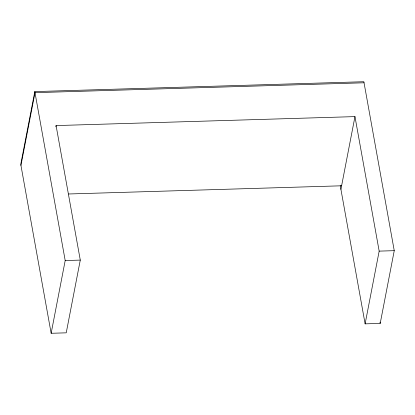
<?xml version="1.0" encoding="UTF-8"?>
<svg xmlns="http://www.w3.org/2000/svg" width="415" height="415" viewBox="0 0 415 415"><rect width="100%" height="100%" fill="white"/><g stroke="black" fill="none" stroke-linecap="round" stroke-linejoin="round"><path stroke-width="0.62" d="M34.798 91.591L20.75 164.33L51.149 333.281L66.229 332.83L80.282 260.091L56.077 125.574L354.965 116.61L379.17 251.127L365.117 323.861L380.202 323.41L394.25 250.67L363.851 81.719L34.798 91.591L65.197 260.542L51.149 333.281M20.942 165.403L34.995 92.664L364.043 82.793M55.833 126.845L56.077 125.574M340.917 189.344L354.965 116.61M68.589 193.987L341.602 185.796M65.197 260.542L80.282 260.091M379.17 251.127L394.25 250.67M379.974 322.139L380.202 323.41M340.233 185.547L365.117 323.861"/></g></svg>
